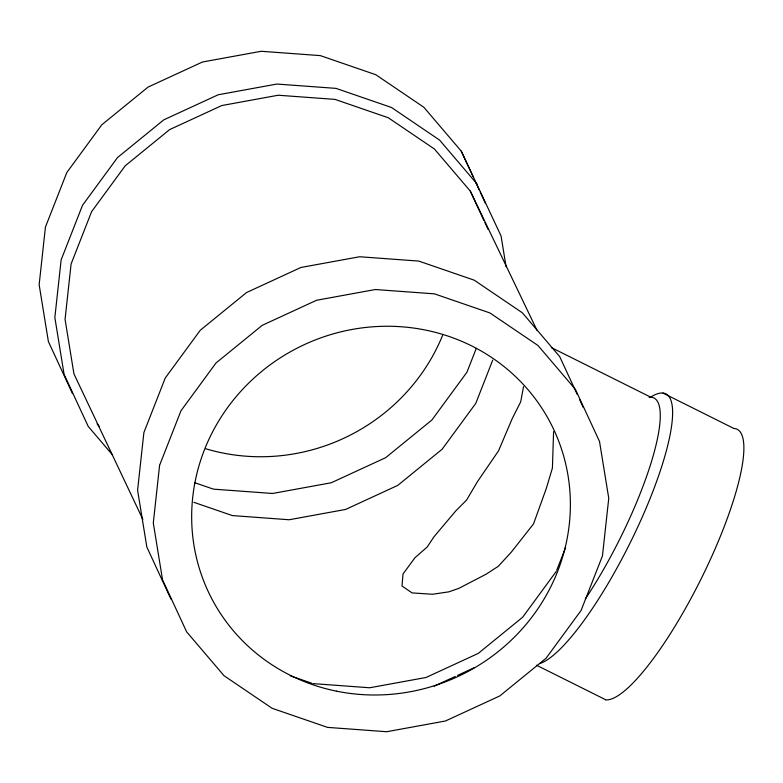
<?xml version="1.0" encoding="UTF-8"?>
<svg xmlns="http://www.w3.org/2000/svg" width="783" height="783" viewBox="0 0 783 783"><rect width="100%" height="100%" fill="white"/><g stroke="black" fill="none" stroke-linecap="round" stroke-linejoin="round"><path stroke-width="1.17" d="M553.581 431.658L552.406 468.097L546.123 488.984L533.526 523.896L511.319 552.123L498.272 566.315L486.037 574.242L458.74 588.415L448.767 591.86L432.461 594.258L412.054 592.907L402.012 585.997L403 573.998L414.961 557.731L427.244 546.935L433.997 536.756L455.726 510.976L466.551 500.102L477.513 481.555L498.526 450.842L512.317 418.416L520.685 401.885L523.543 386.636M476.289 348.357L466.932 372.228L431.913 419.991L385.647 457.683L331.297 482.749L272.553 493.476L213.416 489.14L194.928 482.768M492.732 360.092L475.78 403.362L442.16 449.207L397.754 485.391L345.567 509.449L289.172 519.755L232.394 515.586L193.851 502.314M556.723 570.239L565.649 547.464M556.273 571.375L522.662 617.219L478.256 653.404L426.069 677.471L369.674 687.768L312.897 683.608M434.174 686.182L455.256 676.463M457.478 675.435L474.116 667.762M649.117 397.49L651.339 396.678A150.727 34.53 -63.5 0 1 647.11 505.779A150.727 34.53 -63.5 0 1 539.585 663.622M290.229 675.798L311.761 683.216M662.986 393.076L734.209 428.634M551.32 347.554L651.153 397.382M536.482 665.217L605.553 699.689M506.072 266.749L501.071 235.977L461.246 151.119L423.877 107.291L375.811 74.718L320.325 55.613L261.199 51.277L202.454 62.004L148.095 87.07L101.829 124.761L66.819 172.524L45.434 227.09L39.15 284.738L48.389 341.545L72.506 393.634M476.945 183.888L439.576 140.069L391.52 107.496L336.034 88.381L276.908 84.045L218.163 94.772L163.804 119.838L117.538 157.54L82.518 205.293L61.143 259.868L54.849 317.516L64.089 374.323L88.215 426.412L112.341 454.708M537.128 330.563L470.309 191.101L434.428 149.024L388.28 117.744L335.007 99.392L278.229 95.232L221.834 105.529L169.647 129.596L125.231 165.781L91.621 211.625L71.096 263.998L65.067 319.337L73.935 373.873L142.868 519.423M97.092 423.887L99.431 426.627M577.14 394.27L559.688 356.588L522.32 312.769L474.263 280.197L418.778 261.082L359.651 256.746L300.907 267.473L246.547 292.539L200.282 330.24L165.262 377.993L143.886 432.568L137.593 490.217L146.832 547.023L170.958 599.112M579.704 399.81L583.296 407.571M461.246 151.119L473.049 176.606M475.614 182.145L479.206 189.907M480.233 192.119L485.362 203.208M470.309 191.101L483.904 220.454M484.912 222.626L487.926 229.145M651.231 397.216A141.566 32.426 -63.5 0 1 649.459 467.95A141.566 32.426 -63.5 0 1 585.381 598.868M442.571 335.408A190.817 182.86 -25.6 0 1 205.616 448.718M734.288 428.467A150.727 34.53 -63.5 0 1 706.442 567.92A150.727 34.53 -63.5 0 1 605.474 699.845M159.585 465.337L153.302 522.985L162.531 579.792L186.657 631.881L224.026 675.709L272.083 708.282L327.568 727.387L386.694 731.723L445.439 720.996L499.799 695.93L546.064 658.239L581.084 610.476L602.46 555.91L608.753 498.262L599.514 441.455L575.388 389.366L538.029 345.538L489.962 312.965L434.477 293.86L375.351 289.524L316.606 300.251L262.246 325.317L215.981 363.009L180.971 410.772L159.585 465.337M336.377 691.144A190.817 182.86 -25.6 0 0 562.713 452.848A190.817 182.86 -25.6 0 0 243.983 387.888A190.817 182.86 -25.6 0 0 336.377 691.144"/></g></svg>
